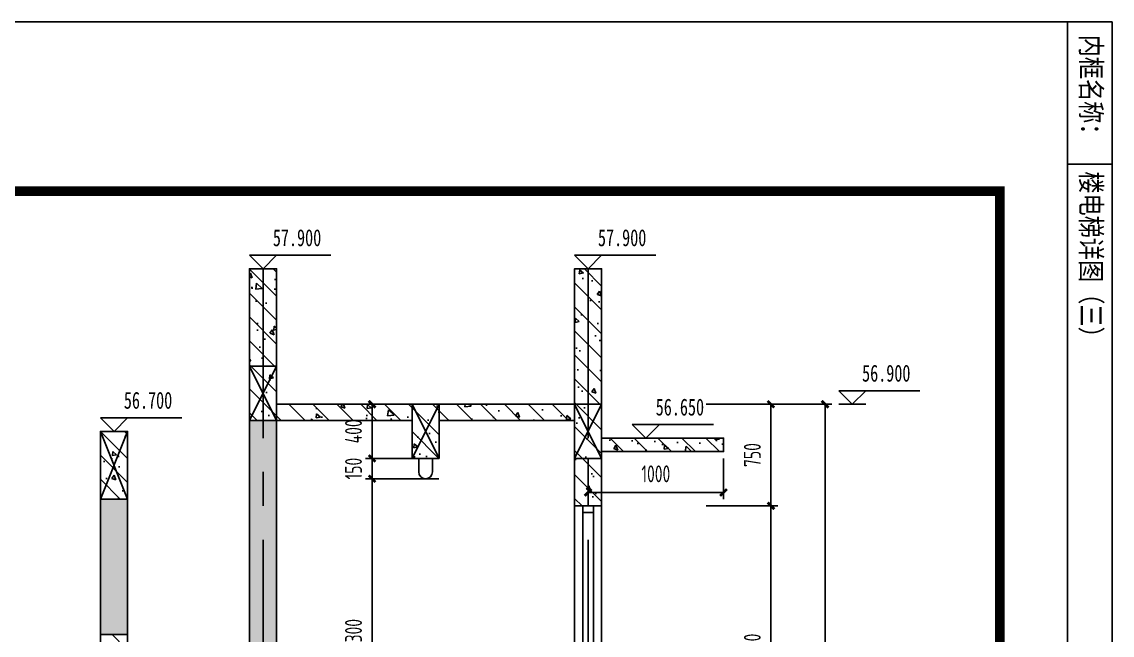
# Model space of a CAD drawing. Extents: x -678900 to 2378000, y 0 to 1840591.
# Drawn here: x -125307 to -117257, y 697216 to 701744 of the extents above; entities that cross this region are included whole.
import ezdxf
from ezdxf.enums import TextEntityAlignment as Align

# ---------------------------------------------------------------- set-up
doc = ezdxf.new("R2010")
doc.units = 0
doc.header["$LTSCALE"] = 1000
doc.header["$MEASUREMENT"] = 0
doc.header["$PDMODE"] = 1
doc.linetypes.add('CENTER', pattern=[2, 1.25, -0.25, 0.25, -0.25])
doc.layers.get('0').update_dxf_attribs({"linetype": 'CONTINUOUS'})
doc.layers.get('DEFPOINTS').update_dxf_attribs({"color": 8, "linetype": 'CONTINUOUS'})
for name, color, linetype in [('AD-AXIS-AXIS', 1, 'CENTER'), ('AD-AXIS-DIMS', 3, 'CONTINUOUS'), ('AD-DIMS-INSD', 73, 'CONTINUOUS'), ('AD-LEVL-HIGH', 61, 'CONTINUOUS'), ('AE-DOOR-INSD', 61, 'CONTINUOUS'), ('AE-FLOR', 151, 'CONTINUOUS'), ('AE-STRU-HACH', 40, 'CONTINUOUS'), ('AE-WALL', 255, 'CONTINUOUS'), ('AE-WALL-HACH', 15, 'CONTINUOUS'), ('C-SHET-SHET', 144, 'CONTINUOUS'), ('C-XREF-INT', 7, 'CONTINUOUS')]:
    doc.layers.add(name, color=color, linetype=linetype)
doc.layers.add('DEFPOINTS-1', color=251, linetype='CONTINUOUS', plot=False)
doc.layers.add('内框', color=8, linetype='CONTINUOUS', plot=False)
doc.styles.get("Standard").update_dxf_attribs({"font": '', "width": 0.7})
doc.styles.add('TH-STYLE1', font='', dxfattribs={"width": 0.7})
doc.styles.add('TH-STYLE3', font='TSSDENG', dxfattribs={"width": 0.7, "bigfont": 'TSSDCHN'})
doc.styles.add('黑体', font='simhei.ttf')
doc.styles.get('Standard').set_extended_font_data('SimSun')
doc.styles.get('TH-STYLE1').set_extended_font_data('SimSun')
doc.dimstyles.new('TH-DIM50', dxfattribs={"dimscale": 50, "dimtxt": 2.5, "dimasz": 1, "dimexe": 1, "dimexo": 1, "dimgap": 1.5, "dimtad": 1, "dimdec": 0, "dimdsep": 46, "dimtxsty": 'TH-STYLE3', "dimblk1": 'ARCHTICK', "dimblk2": 'ARCHTICK', "dimsah": 1, "dimcen": -1, "dimclrd": 256, "dimclre": 256, "dimclrt": 256, "dimazin": 0, "dimtfac": 1, "dimtdec": 0, "dimtix": 1, "dimtmove": 2, "dimatfit": 0, "dimldrblk": 'ARCHTICK', "dimfxl": 0, "dimtolj": 1, "dimtzin": 0, "dimlwd": -1, "dimlwe": -1, "dimarcsym": 0})

# ---------------------------------------------------------------- blocks, each defined once
blk = doc.blocks.new('THAPE_A2L_inner')
at = {"layer": '内框'}
for p, q in [((0, 426.6), (0, 420)), ((0, 426.6), (126, 426.6)), ((21, 420), (21, 426.6)), ((21, 426.6), (21, 420)), ((0, 420), (21, 420)), ((12, 420), (0, 420)), ((36, 420), (12, 420)), ((21, 420), (111.8, 420)), ((84, 420), (36, 420)), ((126, 420), (84, 420))]:
    blk.add_line(p, q, dxfattribs=at)
blk.add_lwpolyline([(0, 0), (0, 420), (594, 420), (594, 0)], close=True, dxfattribs=at)
at = {"layer": '内框', "const_width": 1.4}
blk.add_lwpolyline([(25, 410), (25, 10), (584, 10), (584, 410)], close=True, dxfattribs=at)
at = {"layer": '内框', "style": '黑体', "width": 0.8}
blk.add_text('内框名称：', height=3, dxfattribs=at).set_placement((1.9, 421.99))
blk.add_attdef('内框名称', (22.08, 421.99), '', height=3, dxfattribs=at)
blk = doc.blocks.new('DXMX_View_SectionJoint_DEFAULT_191026113000218197')
at = {"layer": 'AE-STRU-HACH'}
h = blk.add_hatch(dxfattribs=at)
h.set_pattern_fill('钢筋混凝土', color=40, scale=50, style=0)
h.set_pattern_definition([(315, (0, 0), (88.38835, 88.38835), []), (320, (0, 0), (-31.376, -358.63), [37.5, -412.5]), (265, (0, 0), (376.096, 69.3757), [30, -330]), (10.4514, (-2.6, -29.9), (344.72, -289.2547), [31.87, -350.571]), (316.1842, (100, -2e-14), (-82.7595, -533.6205), [56.25, -618.75]), (6.6356, (93.1, -44.47), (487.059, -467.331), [47.805, -525.856]), (261.1842, (100, -2e-14), (487.059, -467.331), [45, -495]), (291, (75, -50), (-201.3094, -298.4535), [37.5, -412.5]), (236, (75, -50), (362.575, -121.6577), [30, -330]), (341.4514, (58.22, -74.87), (161.265, -420.1113), [31.87, -350.571]), (307.5, (0, 0), (166.4469, -6.0799), [0, -326, 0, -335, 0, -331.25]), (277.5, (0, 0), (197.2059, -131.5348), [0, -191, 0, -318.5, 0, -126.25]), (237.5, (2e-14, 111.5), (-11.2774, -266.9112), [0, -125, 0, -390, 0, -517.5]), (227.5, (3e-14, 161.5), (50.0525, -291.593), [0, -162.5, 0, -259, 0, -367.5])])
h.paths.add_polyline_path([(-7900, 20044.975163), (-8900, 20044.975163), (-8900, 19764.975163), (-9100, 19764.975163), (-9100, 20044.975163), (-10300, 20044.975163), (-10300, 21164.975163), (-10100, 21164.975163), (-10100, 20164.975163), (-7900, 20164.975163), (-7900, 21164.975163), (-7700, 21164.975163), (-7700, 19914.975163), (-6800, 19914.975163), (-6800, 19814.975163), (-7700, 19814.975163), (-7700, 19414.975163), (-7900, 19414.975163)], flags=0)
h.paths.add_polyline_path([(-11400, 19964.975163), (-11200, 19964.975163), (-11200, 19464.975163), (-11400, 19464.975163)], flags=0)
h.paths.add_polyline_path([(-11400, 18464.975163), (-11200, 18464.975163), (-11200, 18364.975163), (-11400, 18364.975163)], flags=0)
h.paths.add_polyline_path([(-7900, 17114.975163), (-10100, 17114.975163), (-10100, 16864.975163), (-10300, 16864.975163), (-10300, 17264.975163), (-7700, 17264.975163), (-7700, 16864.975163), (-7900, 16864.975163)], flags=0)
h.paths.add_polyline_path([(-11400, 16265.025163), (-11200, 16265.025163), (-11200, 15664.975163), (-10100, 15664.975163), (-10100, 15264.975163), (-10300, 15264.975163), (-10300, 15544.975163), (-11200, 15544.975163), (-11200, 15064.975163), (-11400, 15064.975163)], flags=0)
h.paths.add_polyline_path([(-7850, 15064.975163), (-7815.33, 14987.925163), (-7805, 14964.975163), (-7815.57, 14987.695163), (-7851.53, 15064.975163), (-7805, 14964.975163), (-7900, 14964.975163), (-7900, 16264.975163), (-7700, 16264.975163), (-7700, 15664.975163), (-6700, 15664.975163), (-6700, 15544.975163), (-7700, 15544.975163), (-7700, 14964.975163), (-7805, 14964.975163)], flags=0)
at = {"layer": 'AE-WALL-HACH'}
h = blk.add_hatch(dxfattribs=at)
h.set_pattern_fill('加气混凝土', color=15, scale=50, style=0)
h.set_pattern_definition([(270, (-183, -177), (600, -300), [0, -600]), (270, (-264, 174), (600, -300), [0, -600]), (270, (-270, -21), (600, -300), [0, -600]), (270, (-93, -234), (600, -300), [0, -600]), (270, (-300, 15), (600, -300), [0, -600]), (270, (285, -294), (600, -300), [0, -600]), (270, (237, -111), (600, -300), [0, -600]), (270, (162, -207), (600, -300), [0, -600]), (270, (150, 282), (600, -300), [0, -600]), (270, (123, -12), (600, -300), [0, -600]), (270, (-30, 102), (600, -300), [0, -600]), (270, (-255, 96), (600, -300), [0, -600]), (270, (-279, -129), (600, -300), [0, -600]), (270, (-15, -294), (600, -300), [0, -600]), (270, (-108, 267), (600, -300), [0, -600]), (270, (-6, 216), (600, -300), [0, -600]), (270, (-48, -18), (600, -300), [0, -600]), (270, (-135, 66), (600, -300), [0, -600]), (270, (63, 114), (600, -300), [0, -600]), (270, (288, 39), (600, -300), [0, -600]), (270, (-234, 243), (600, -300), [0, -600]), (270, (165, -87), (600, -300), [0, -600]), (270, (174, 192), (600, -300), [0, -600]), (270, (252, 240), (600, -300), [0, -600]), (40.6013, (97.143, -257.143), (1800.00001, 1499.999983), [26.342, -11037.111]), (288.43495, (108.57, -214.29), (600, -1500), [27.105, -3767.628]), (0, (82.86, -214.3), (600, -300), [25.714, -1174.286]), (71.56505, (74.29, -240), (599.99996, 1500), [27.105, -3767.628]), (323.1301, (74.29, -240), (600, -300), [28.571, -2971.428]), (45, (-231.43, -262.86), (600, 300), [24.244, -1672.813]), (315, (-231.43, -228.57), (600, -300), [24.244, -1672.813]), (45, (-248.57, -245.71), (600, 300), [24.244, -1672.813]), (315, (-248.57, -245.71), (600, -300), [24.244, -1672.813]), (26.565, (171.43, 25.7), (1200, 5e-05), [31.944, -638.877]), (90, (200, 40), (600, 300), [34.286, -565.714]), (333.435, (171.43, 88.57), (1200, -3e-06), [31.944, -638.877]), (26.565, (142.86, 74.3), (1200, 5e-05), [31.944, -638.877]), (270, (142.86, 74.3), (600, -300), [34.286, -565.714]), (333.435, (142.86, 40), (1200, -3e-06), [31.944, -638.877]), (17.10273, (-31.429, -200), (3000.000005, 899.999966), [38.861, -16282.9025]), (53.97263, (5.714, -188.57), (4199.999995, 5699.99993), [38.861, -8122.02]), (90, (28.6, -157.14), (600, 300), [37.143, -562.857]), (306.02737, (5.714, -88.57), (4199.999955, -5699.99996), [38.861, -8122.02]), (341.56505, (-28.57, -77.14), (3000, -900), [36.14, -3758.593]), (17.10273, (-65.714, -88.571), (3000.000005, 899.999966), [38.861, -16282.9025]), (53.97263, (-88.57, -120), (4199.999995, 5699.99993), [38.861, -8122.02]), (270, (-88.6, -120), (600, -300), [37.143, -562.857]), (306.02737, (-88.57, -157.143), (4199.999955, -5699.99996), [38.861, -8122.02]), (341.56505, (-65.71, -188.57), (3000, -900), [36.14, -3758.593]), (60.2551, (248.57, -205.714), (600, 900), [23.035, -4814.32]), (0, (237.14, -185.7), (600, -300), [22.857, -1177.143]), (299.74488, (237.14, -185.714), (600, -900), [23.035, -4814.32]), (26.565, (-177.14, -65.7), (1200, 5e-05), [31.944, -638.877]), (78.69007, (-148.57, -51.43), (599.99998, 2700), [29.137, -6089.686]), (311.18593, (-162.857, 3e-14), (6599.999942, -7499.999955), [30.372, -12725.802]), (0, (-191.43, 4e-14), (600, -300), [28.571, -1171.428]), (48.81407, (-211.429, -22.857), (6600.000042, 7499.999867), [30.372, -12725.802]), (286.69924, (-211.429, -22.857), (2999.99997, -9899.999926), [29.829, -12498.538]), (330.9454, (-202.857, -51.43), (599.999995, -300), [29.416, -12325.34]), (19.9831, (74.286, 185.714), (4199.99999, 1500.000006), [33.442, -14012.1975]), (65.55605, (105.714, 197.143), (1799.999963, 3900.000015), [34.523, -14465.1315]), (294.44395, (105.714, 260), (1799.99999, -3900.000002), [34.523, -14465.1315]), (340.01689, (74.286, 271.429), (4199.99999, -1500.000005), [33.442, -14012.1975]), (19.9831, (42.857, 260), (4199.99999, 1500.000006), [33.442, -14012.1975]), (70.0169, (31.43, 228.57), (599.99997, 1500), [33.442, -6989.378]), (289.9831, (31.43, 228.57), (600, -1499.99999), [33.442, -6989.378]), (340.01689, (42.857, 197.143), (4199.99999, -1500.000005), [33.442, -14012.1975]), (32.00538, (20, -37.14), (599.99997, 300.00004), [26.954, -5633.434]), (288.43495, (34.29, 2.86), (600, -1500), [27.105, -3767.628]), (0, (8.57, 2.86), (600, -300), [25.714, -1174.286]), (71.56505, (-4e-15, -22.86), (599.99996, 1500), [27.105, -3767.628]), (324.46232, (-4e-15, -22.857), (2999.999996, -2099.999997), [24.578, -10298.211]), (26.565, (-125.7, 137.14), (1200, 5e-05), [31.944, -638.877]), (90, (-97.14, 151.4), (600, 300), [31.429, -568.571]), (329.03624, (-125.714, 200), (600, -300), [33.32, -6963.822]), (30.96376, (-154.286, 182.857), (599.99997, 300.00004), [33.32, -6963.822]), (270, (-154.3, 182.86), (600, -300), [31.429, -568.571]), (333.435, (-154.3, 151.43), (1200, -3e-06), [31.944, -638.877])])
h.paths.add_polyline_path([(-10300, 20044.975163), (-10100, 20044.975163), (-10100, 17264.975163), (-10300, 17264.975163)], flags=0)
h.paths.add_polyline_path([(-11400, 19464.975163), (-11200, 19464.975163), (-11200, 18464.975163), (-11400, 18464.975163)], flags=0)
h.paths.add_polyline_path([(-7900, 17315.025163), (-7700, 17315.025163), (-7700, 17264.975163), (-7900, 17264.975163)], flags=0)
h.paths.add_polyline_path([(-10300, 16864.975163), (-10100, 16864.975163), (-10100, 15664.975163), (-10300, 15664.975163)], flags=0)
h.paths.add_polyline_path([(-7900, 16864.975163), (-7700, 16864.975163), (-7700, 16264.975163), (-7900, 16264.975163)], flags=0)
h.paths.add_polyline_path([(-10300, 15264.975163), (-10100, 15264.975163), (-10100, 14464.975163), (-10300, 14464.975163)], flags=0)
h.paths.add_polyline_path([(-7851.53, 15064.975163), (-7815.57, 14987.705163), (-7851.53, 15064.975163), (-7815.57, 14987.705163)], flags=0)
at = {"layer": 'AE-FLOR', "ltscale": 0.3, "flags": 128}
blk.add_lwpolyline([(-7900, 19414.975163), (-7700, 19414.975163), (-7700, 17315.025163), (-7900, 17315.025163), (-7900, 19414.975163)], dxfattribs=at)
at = {"layer": 'AE-STRU-HACH', "color": 7, "ltscale": 0.3, "flags": 128}
for points in [[(-7900, 20044.975163), (-8900, 20044.975163), (-8900, 19764.975163), (-9100, 19764.975163), (-9100, 20044.975163), (-10300, 20044.975163), (-10300, 21164.975163), (-10100, 21164.975163), (-10100, 20164.975163), (-7900, 20164.975163), (-7900, 21164.975163), (-7700, 21164.975163), (-7700, 19914.975163), (-6800, 19914.975163), (-6800, 19814.975163), (-7700, 19814.975163), (-7700, 19414.975163), (-7900, 19414.975163), (-7900, 20044.975163)], [(-11400, 19964.975163), (-11200, 19964.975163), (-11200, 19464.975163), (-11400, 19464.975163), (-11400, 19964.975163)], [(-11400, 18464.975163), (-11200, 18464.975163), (-11200, 18364.975163), (-11400, 18364.975163), (-11400, 18464.975163)]]:
    blk.add_lwpolyline(points, close=True, dxfattribs=at)
at = {"layer": 'AE-WALL', "ltscale": 0.3, "flags": 128}
for points in [[(-7900, 20044.975163), (-8900, 20044.975163), (-8900, 19764.975163), (-9100, 19764.975163), (-9100, 20044.975163), (-10300, 20044.975163), (-10300, 21164.975163), (-10100, 21164.975163), (-10100, 20164.975163), (-7900, 20164.975163), (-7900, 21164.975163), (-7700, 21164.975163), (-7700, 19914.975163), (-6800, 19914.975163), (-6800, 19814.975163), (-7700, 19814.975163), (-7700, 19414.975163), (-7900, 19414.975163), (-7900, 20044.975163)], [(-10300, 20044.975163), (-10100, 20044.975163), (-10100, 17264.975163), (-10300, 17264.975163), (-10300, 20044.975163)], [(-11400, 19964.975163), (-11200, 19964.975163), (-11200, 19464.975163), (-11400, 19464.975163), (-11400, 19964.975163)], [(-11400, 19464.975163), (-11200, 19464.975163), (-11200, 18464.975163), (-11400, 18464.975163), (-11400, 19464.975163)], [(-11400, 18464.975163), (-11200, 18464.975163), (-11200, 18364.975163), (-11400, 18364.975163), (-11400, 18464.975163)]]:
    blk.add_lwpolyline(points, dxfattribs=at)
at = {"layer": 'AE-WALL-HACH', "color": 7, "ltscale": 0.3, "flags": 128}
for points in [[(-10300, 20044.975163), (-10100, 20044.975163), (-10100, 17264.975163), (-10300, 17264.975163), (-10300, 20044.975163)], [(-11400, 19464.975163), (-11200, 19464.975163), (-11200, 18464.975163), (-11400, 18464.975163), (-11400, 19464.975163)]]:
    blk.add_lwpolyline(points, close=True, dxfattribs=at)
at = {"layer": 'DEFPOINTS-1', "ltscale": 0.3, "flags": 128}
for points in [[(-10300, 20444.975163), (-10100, 20444.975163), (-10100, 20044.975163), (-10300, 20044.975163), (-10300, 20444.975163)], [(-10100, 20444.975163), (-10300, 20044.975163), (-10100, 20444.975163), (-10300, 20044.975163)], [(-10100, 20044.975163), (-10300, 20444.975163), (-10100, 20044.975163), (-10300, 20444.975163)], [(-9100, 20164.975163), (-8900, 20164.975163), (-8900, 19764.975163), (-9100, 19764.975163), (-9100, 20164.975163)], [(-8900, 20164.975163), (-9100, 19764.975163), (-8900, 20164.975163), (-9100, 19764.975163)], [(-8900, 19764.975163), (-9100, 20164.975163), (-8900, 19764.975163), (-9100, 20164.975163)], [(-7900, 20164.975163), (-7700, 20164.975163), (-7700, 19764.975163), (-7900, 19764.975163), (-7900, 20164.975163)], [(-7700, 20164.975163), (-7900, 19764.975163), (-7700, 20164.975163), (-7900, 19764.975163)], [(-7700, 19764.975163), (-7900, 20164.975163), (-7700, 19764.975163), (-7900, 20164.975163)], [(-11400, 19964.975163), (-11200, 19964.975163), (-11200, 19464.975163), (-11400, 19464.975163), (-11400, 19964.975163)], [(-11200, 19964.975163), (-11400, 19464.975163), (-11200, 19964.975163), (-11400, 19464.975163)], [(-11200, 19464.975163), (-11400, 19964.975163), (-11200, 19464.975163), (-11400, 19964.975163)]]:
    blk.add_lwpolyline(points, dxfattribs=at)
blk = doc.blocks.new('_ArchTick')
at = {"color": 0, "linetype": 'ByBlock', "const_width": 0.4}
blk.add_lwpolyline([(-0.5, -0.5), (0.5, 0.5)], dxfattribs=at)
blk = doc.blocks.new('*D476')
at = {"layer": 'AD-DIMS-INSD'}
for p, q in [((6609.7, 17490), (7138.5, 17490)), ((7088.5, 15390.1), (7088.5, 17490)), ((6609.7, 15390.1), (7138.5, 15390.1))]:
    blk.add_line(p, q, dxfattribs=at)
at = {"layer": 'DEFPOINTS', "color": 0}
for p in [(6559.7, 17490), (7088.5, 17490), (6559.7, 15390.1)]:
    blk.add_point(p, dxfattribs=at)
at = {"layer": 'AD-DIMS-INSD', "xscale": 50, "yscale": 50, "zscale": 50}
for p, rotation in [((7088.5, 17490), 90), ((7088.5, 15390.1), 270)]:
    blk.add_blockref('_ArchTick', p, dxfattribs=dict(at, rotation=rotation))
at = {"layer": 'AD-DIMS-INSD', "insert": (6951, 16440), "char_height": 125, "attachment_point": 5, "rotation": 90, "style": 'TH-STYLE3'}
blk.add_mtext('\\A1;2100', dxfattribs=at)
blk = doc.blocks.new('*D484')
at = {"layer": 'AD-DIMS-INSD'}
for p, q in [((4637.7, 18240), (4094, 18240)), ((4144, 17840), (4144, 18240)), ((4637.7, 17840), (4094, 17840))]:
    blk.add_line(p, q, dxfattribs=at)
at = {"layer": 'DEFPOINTS', "color": 0}
for p in [(4144, 18240), (4687.7, 18240), (4687.7, 17840)]:
    blk.add_point(p, dxfattribs=at)
at = {"layer": 'AD-DIMS-INSD', "xscale": 50, "yscale": 50, "zscale": 50}
for p, rotation in [((4144, 18240), 90), ((4144, 17840), 270)]:
    blk.add_blockref('_ArchTick', p, dxfattribs=dict(at, rotation=rotation))
at = {"layer": 'AD-DIMS-INSD', "insert": (4006.5, 18040), "char_height": 125, "attachment_point": 5, "rotation": 90, "style": 'TH-STYLE3'}
blk.add_mtext('\\A1;400', dxfattribs=at)
blk = doc.blocks.new('*D485')
at = {"layer": 'AD-DIMS-INSD'}
for p, q in [((4144, 17840), (4144, 17890)), ((4637.7, 17840), (4094, 17840)), ((4144, 17690), (4144, 17840)), ((4637.7, 17690), (4094, 17690)), ((4144, 17690), (4144, 17640))]:
    blk.add_line(p, q, dxfattribs=at)
at = {"layer": 'DEFPOINTS', "color": 0}
for p in [(4144, 17840), (4687.7, 17840), (4687.7, 17690)]:
    blk.add_point(p, dxfattribs=at)
at = {"layer": 'AD-DIMS-INSD', "xscale": 50, "yscale": 50, "zscale": 50}
for p, rotation in [((4144, 17840), 270), ((4144, 17690), 90)]:
    blk.add_blockref('_ArchTick', p, dxfattribs=dict(at, rotation=rotation))
at = {"layer": 'AD-DIMS-INSD', "insert": (4006.5, 17765), "char_height": 125, "attachment_point": 5, "rotation": 90, "style": 'TH-STYLE3'}
blk.add_mtext('\\A1;150', dxfattribs=at)
blk = doc.blocks.new('*D486')
at = {"layer": 'AD-DIMS-INSD'}
for p, q in [((4637.7, 17690), (4094, 17690)), ((4144, 15390.1), (4144, 17690)), ((4637.7, 15390.1), (4094, 15390.1))]:
    blk.add_line(p, q, dxfattribs=at)
at = {"layer": 'DEFPOINTS', "color": 0}
for p in [(4144, 17690), (4687.7, 17690), (4687.7, 15390.1)]:
    blk.add_point(p, dxfattribs=at)
at = {"layer": 'AD-DIMS-INSD', "xscale": 50, "yscale": 50, "zscale": 50}
for p, rotation in [((4144, 17690), 90), ((4144, 15390.1), 270)]:
    blk.add_blockref('_ArchTick', p, dxfattribs=dict(at, rotation=rotation))
at = {"layer": 'AD-DIMS-INSD', "insert": (4006.5, 16540), "char_height": 125, "attachment_point": 5, "rotation": 90, "style": 'TH-STYLE3'}
blk.add_mtext('\\A1;2300', dxfattribs=at)
blk = doc.blocks.new('*U64')
for p, q in [((-200, 200), (200, 200)), ((0, 0), (-200, 200)), ((200, 200), (0, 0)), ((200, 200), (1000, 200)), ((-200, 0), (200, 0))]:
    blk.add_line(p, q)
at = {"style": 'TH-STYLE1', "width": 0.7}
blk.add_attdef('标高', (280, 334), '', height=250, dxfattribs=at)
blk = doc.blocks.new('*D499')
at = {"layer": 'AD-DIMS-INSD'}
for p, q in [((6609.7, 18240), (7138.5, 18240)), ((7088.5, 17490), (7088.5, 18240)), ((6609.7, 17490), (7138.5, 17490))]:
    blk.add_line(p, q, dxfattribs=at)
at = {"layer": 'DEFPOINTS', "color": 0}
for p in [(6559.7, 18240), (7088.5, 18240), (6559.7, 17490)]:
    blk.add_point(p, dxfattribs=at)
at = {"layer": 'AD-DIMS-INSD', "xscale": 50, "yscale": 50, "zscale": 50}
for p, rotation in [((7088.5, 18240), 90), ((7088.5, 17490), 270)]:
    blk.add_blockref('_ArchTick', p, dxfattribs=dict(at, rotation=rotation))
at = {"layer": 'AD-DIMS-INSD', "insert": (6951, 17865), "char_height": 125, "attachment_point": 5, "rotation": 90, "style": 'TH-STYLE3'}
blk.add_mtext('\\A1;750', dxfattribs=at)
blk = doc.blocks.new('*D500')
at = {"layer": 'AD-AXIS-DIMS', "ltscale": 0.5}
for p, q in [((7083.9, 18240), (7538.5, 18240)), ((7488.5, 13740), (7488.5, 18240)), ((7083.9, 13740), (7538.5, 13740))]:
    blk.add_line(p, q, dxfattribs=at)
at = {"layer": 'DEFPOINTS', "color": 0, "ltscale": 0.5}
for p in [(7033.9, 18240), (7488.5, 18240), (7033.9, 13740)]:
    blk.add_point(p, dxfattribs=at)
at = {"layer": 'AD-AXIS-DIMS', "ltscale": 0.5, "xscale": 50, "yscale": 50, "zscale": 50}
for p, rotation in [((7488.5, 18240), 90), ((7488.5, 13740), 270)]:
    blk.add_blockref('_ArchTick', p, dxfattribs=dict(at, rotation=rotation))
at = {"layer": 'AD-AXIS-DIMS', "ltscale": 0.5, "insert": (7351, 15990), "char_height": 125, "attachment_point": 5, "rotation": 90, "style": 'TH-STYLE3'}
blk.add_mtext('\\A1;4500', dxfattribs=at)
blk = doc.blocks.new('*D501')
at = {"layer": 'AD-DIMS-INSD'}
for p, q in [((5738.5, 17840), (5738.5, 17538.8)), ((6738.5, 17840), (6738.5, 17538.8)), ((5738.5, 17588.8), (6738.5, 17588.8))]:
    blk.add_line(p, q, dxfattribs=at)
at = {"layer": 'DEFPOINTS', "color": 0}
for p in [(5738.5, 17890), (6738.5, 17890), (6738.5, 17588.8)]:
    blk.add_point(p, dxfattribs=at)
at = {"layer": 'AD-DIMS-INSD', "xscale": 50, "yscale": 50, "zscale": 50, "rotation": 180}
blk.add_blockref('_ArchTick', (5738.5, 17588.8), dxfattribs=at)
at = {"layer": 'AD-DIMS-INSD', "xscale": 50, "yscale": 50, "zscale": 50}
blk.add_blockref('_ArchTick', (6738.5, 17588.8), dxfattribs=at)
at = {"layer": 'AD-DIMS-INSD', "insert": (6238.5, 17726.3), "char_height": 125, "attachment_point": 5, "style": 'TH-STYLE3'}
blk.add_mtext('\\A1;1000', dxfattribs=at)
blk = doc.blocks.new('201311_THAPE_A2L')
blk.add_lwpolyline([(0, 0), (0, 420), (594, 420), (594, 0)], close=True)
at = {"const_width": 1.4}
blk.add_lwpolyline([(25, 410), (25, 10), (584, 10), (584, 410)], close=True, dxfattribs=at)
blk.add_attdef('作废标记', text='', height=300).set_placement((238, 227.97), align=Align.MIDDLE_CENTER)
blk = doc.blocks.new('电梯标高')
at = {"layer": 'AD-AXIS-AXIS'}
for points in [[(3338.5, 19240), (3338.5, -2356.9)], [(5738.5, 19240), (5738.5, -2356.9)]]:
    blk.add_lwpolyline(points, dxfattribs=at)
at = {"layer": 'AE-DOOR-INSD'}
for points in [[(5638.5, 15390.1), (5638.5, 17490)], [(5698.5, 15390.1), (5698.5, 17490)], [(5778.5, 17490), (5778.5, 15390.1)], [(5838.5, 17490), (5838.5, 15390.1)], [(5778.5, 17440), (5698.5, 17440)]]:
    blk.add_lwpolyline(points, dxfattribs=at)
at = {"layer": 'AE-FLOR'}
blk.add_lwpolyline([(4488.5, 17840), (4488.5, 17740, 1), (4588.5, 17740), (4588.5, 17840)], format="xyb", dxfattribs=at)
at = {"layer": 'AD-LEVL-HIGH'}
ref = blk.add_blockref('*U64', (3338.5, 19240), dxfattribs=dict(at, xscale=0.5, yscale=0.5, zscale=0.5))
ref.add_attrib('标高', '57.900', (3411.1, 19407), dxfattribs={"layer": '0', "height": 125, "style": 'TH-STYLE1', "width": 0.7})
ref = blk.add_blockref('*U64', (5738.5, 19240), dxfattribs=dict(at, xscale=0.5, yscale=0.5, zscale=0.5))
ref.add_attrib('标高', '57.900', (5811.1, 19407), dxfattribs={"layer": '0', "height": 125, "style": 'TH-STYLE1', "width": 0.7})
ref = blk.add_blockref('*U64', (7688.5, 18240), dxfattribs=dict(at, xscale=0.5, yscale=0.5, zscale=0.5))
ref.add_attrib('标高', '56.900', (7761.1, 18407), dxfattribs={"layer": '0', "height": 125, "style": 'TH-STYLE1', "width": 0.7})
ref = blk.add_blockref('*U64', (2238.5, 18040), dxfattribs=dict(at, xscale=0.5, yscale=0.5, zscale=0.5))
ref.add_attrib('标高', '56.700', (2311.1, 18207), dxfattribs={"layer": '0', "height": 125, "style": 'TH-STYLE1', "width": 0.7})
ref = blk.add_blockref('*U64', (6165, 17990), dxfattribs=dict(at, xscale=0.5, yscale=0.5, zscale=0.5))
ref.add_attrib('标高', '56.650', (6237.6, 18157), dxfattribs={"layer": '0', "height": 125, "style": 'TH-STYLE1', "width": 0.7})
at = {"layer": 'AD-AXIS-DIMS', "ltscale": 0.5}
dim = blk.add_aligned_dim(p1=(7033.9, 13740), p2=(7033.9, 18240), distance=-454.6, dimstyle='TH-DIM50', dxfattribs=at)
dim.commit()
dim.dimension.update_dxf_attribs({"geometry": '*D500', "text_midpoint": (7351, 15990)})
at = {"layer": 'AD-DIMS-INSD'}
for p1, p2, distance, picture, middle in [((4687.7, 17840), (4687.7, 18240), 543.7, '*D484', (4006.5, 18040)), ((6559.7, 17490), (6559.7, 18240), -528.8, '*D499', (6951, 17865)), ((4687.7, 17690), (4687.7, 17840), 543.7, '*D485', (4006.5, 17765)), ((4687.7, 15390.1), (4687.7, 17690), 543.7, '*D486', (4006.5, 16540)), ((6559.7, 15390.1), (6559.7, 17490), -528.8, '*D476', (6951, 16440))]:
    dim = blk.add_aligned_dim(p1=p1, p2=p2, distance=distance, dimstyle='TH-DIM50', dxfattribs=at)
    dim.commit()
    dim.dimension.update_dxf_attribs({"geometry": picture, "text_midpoint": middle})
dim = blk.add_linear_dim(base=(6738.5, 17588.8), p1=(5738.5, 17890), p2=(6738.5, 17890), angle=0, dimstyle='TH-DIM50', dxfattribs=at)
dim.commit()
dim.dimension.update_dxf_attribs({"geometry": '*D501', "text_midpoint": (6238.5, 17726.3), "dimtype": 129})

msp = doc.modelspace()

# ---------------------------------------------------------------- block references
msp.add_blockref('DXMX_View_SectionJoint_DEFAULT_191026113000218197', (-113326.1, 678755.8))
at = {"layer": '内框', "xscale": 50, "yscale": 50, "zscale": 50, "rotation": 270}
msp.add_blockref('THAPE_A2L_inner', (-138586.9, 701743.9), dxfattribs=at).add_auto_attribs({'内框名称': '楼电梯详图（三）'})

# ---------------------------------------------------------------- next in the draw order: block references
at = {"layer": 'C-XREF-INT'}
msp.add_blockref('电梯标高', (-126864.6, 680680.8), dxfattribs=at)

# ---------------------------------------------------------------- next in the draw order: block references
at = {"layer": 'C-SHET-SHET', "xscale": 50, "yscale": 50, "zscale": 50, "rotation": 270}
msp.add_blockref('201311_THAPE_A2L', (-138586.9, 701743.9), dxfattribs=at)

doc.saveas('drawing.dxf')
